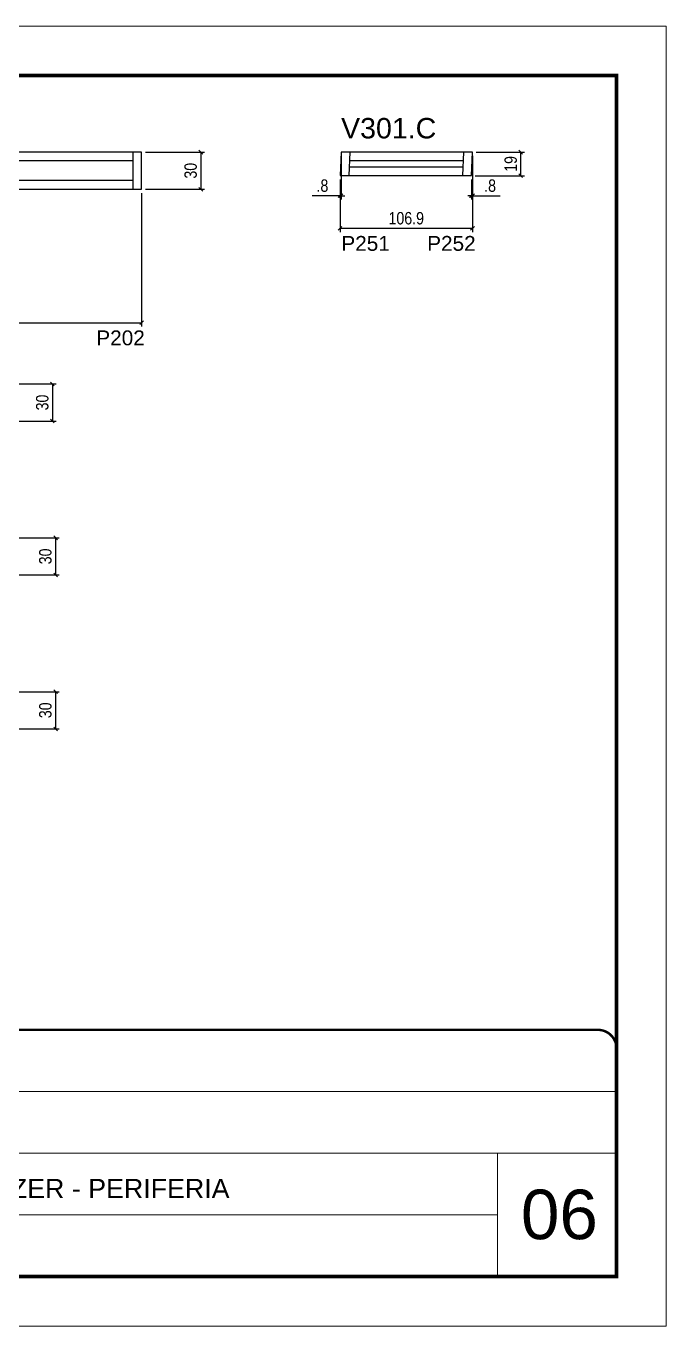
# Model space of a CAD drawing. Extents: x 3245 to 12416, y 917 to 10295.
# Drawn here: x 5812 to 6329, y 7809 to 8859 of the extents above; entities that cross this region are included whole.
import ezdxf

# ---------------------------------------------------------------- set-up
doc = ezdxf.new("R2010")
doc.units = 0
doc.linetypes.add('CONTINUO', pattern=[0])
doc.linetypes.add('DASHED', pattern=[0.75, 0.5, -0.25])
for name, color, linetype in [('5', 5, 'Continuous'), ('COTA', 241, 'Continuous'), ('NOMENCLATURA', 7, 'Continuous'), ('Painéis', 200, 'Continuous'), ('SARR_2.2x7', 40, 'Continuous')]:
    doc.layers.add(name, color=color, linetype=linetype)
for name, color, linetype, lineweight in [('CARIMBO', 255, 'Continuous', 9), ('Folhas', 255, 'Continuous', 9), ('SARRAFO DE PRESSAO', 251, 'DASHED', 9)]:
    doc.layers.add(name, color=color, linetype=linetype, lineweight=lineweight)
doc.styles.add('ARIAL', font='arial.ttf')
doc.styles.add('COTA TECNICA', font='techl___.ttf', dxfattribs={"height": 10})
doc.styles.get("Standard").update_dxf_attribs({"font": 'arial.ttf'})
doc.dimstyles.new('PAINEL', dxfattribs={"dimtxt": 10, "dimasz": 3, "dimexe": 3, "dimexo": 3, "dimgap": 3, "dimtad": 1, "dimdec": 1, "dimzin": 12, "dimdsep": 46, "dimtxsty": 'COTA TECNICA', "dimblk1": 'OBLIQUE', "dimblk2": 'OBLIQUE', "dimsah": 1, "dimcen": 0.9, "dimclrd": 4, "dimclre": 4, "dimclrt": 240, "dimadec": 1, "dimazin": 3, "dimtfac": 1, "dimtdec": 1, "dimtmove": 0, "dimatfit": 3, "dimfxl": 1, "dimtolj": 1, "dimtzin": 12, "dimarcsym": 0})

# ---------------------------------------------------------------- blocks, each defined once
blk = doc.blocks.new('9999999999')
at = {"color": 30, "linetype": 'CONTINUO'}
for p, q in [((98564.6, 34379.6), (99584, 34379.6)), ((98564.6, 34329.8), (99488, 34329.8)), ((99584, 34329.8), (99488, 34329.8)), ((99488, 34329.8), (99488, 34230.2)), ((98564.6, 34280), (99488, 34280))]:
    blk.add_line(p, q, dxfattribs=at)
at = {"color": 30, "linetype": 'CONTINUO', "const_width": 2}
blk.add_lwpolyline([(99584, 34230.2), (99584, 34414.4, 0.414214), (99569, 34429.4), (98229, 34429.4, 0.414214), (98214, 34414.4), (98214, 34245.2, 0.414214), (98229, 34230.2), (99584, 34230.2)], format="xyb", dxfattribs=at)
at = {"layer": 'Folhas'}
blk.add_lwpolyline([(98139, 34190.2), (99624, 34190.2), (99624, 35240.2), (98139, 35240.2)], close=True, dxfattribs=at)
at = {"layer": 'Folhas', "color": 30, "const_width": 3}
blk.add_lwpolyline([(98214, 34230.2), (99584, 34230.2), (99584, 35200.2), (98214, 35200.2)], close=True, dxfattribs=at)
at = {"color": 7, "linetype": 'Continuous', "ltscale": 5, "style": 'ARIAL'}
blk.add_text('BUSINESS CENTER E LAZER - PERIFERIA', height=15.483, dxfattribs=at).set_placement((98837.7, 34293.5))
blk = doc.blocks.new('_Oblique')
at = {"color": 0, "linetype": 'ByBlock', "lineweight": -2}
blk.add_line((-0.5, -0.5), (0.5, 0.5), dxfattribs=at)
blk = doc.blocks.new('*D703')
at = {"color": 4, "lineweight": -2, "transparency": 16777216}
for p, q in [((5661.4, 8723.8), (5661.4, 8616)), ((5905.4, 8723.8), (5905.4, 8616)), ((5661.4, 8619), (5905.4, 8619))]:
    blk.add_line(p, q, dxfattribs=at)
at = {"layer": 'Defpoints', "color": 0, "transparency": 16777216}
for p in [(5661.4, 8726.8), (5905.4, 8726.8), (5905.4, 8619)]:
    blk.add_point(p, dxfattribs=at)
at = {"color": 4, "lineweight": -2, "transparency": 16777216, "xscale": 3, "yscale": 3, "zscale": 3, "rotation": 180}
blk.add_blockref('_Oblique', (5661.4, 8619), dxfattribs=at)
at = {"color": 4, "lineweight": -2, "transparency": 16777216, "xscale": 3, "yscale": 3, "zscale": 3}
blk.add_blockref('_Oblique', (5905.4, 8619), dxfattribs=at)
at = {"color": 240, "transparency": 16777216, "insert": (5783.4, 8627.1), "char_height": 10, "attachment_point": 5, "style": 'COTA TECNICA'}
blk.add_mtext('\\A1;244', dxfattribs=at)
blk = doc.blocks.new('*D709')
at = {"layer": 'COTA', "color": 4, "lineweight": -2, "transparency": 16777216}
for p, q in [((5908.4, 8756.8), (5956.2, 8756.8)), ((5953.2, 8756.8), (5953.2, 8726.8)), ((5908.4, 8726.8), (5956.2, 8726.8))]:
    blk.add_line(p, q, dxfattribs=at)
at = {"layer": 'Defpoints', "color": 0, "transparency": 16777216}
for p in [(5905.4, 8756.8), (5905.4, 8726.8), (5953.2, 8726.8)]:
    blk.add_point(p, dxfattribs=at)
at = {"layer": 'COTA', "color": 4, "lineweight": -2, "transparency": 16777216, "xscale": 3, "yscale": 3, "zscale": 3}
for p, rotation in [((5953.2, 8756.8), 90), ((5953.2, 8726.8), 270)]:
    blk.add_blockref('_Oblique', p, dxfattribs=dict(at, rotation=rotation))
at = {"layer": 'COTA', "color": 240, "transparency": 16777216, "insert": (5945, 8741.8), "char_height": 10, "attachment_point": 5, "rotation": 90, "style": 'COTA TECNICA'}
blk.add_mtext('\\A1;30', dxfattribs=at)
blk = doc.blocks.new('*D713')
at = {"layer": 'COTA', "color": 4, "lineweight": -2, "transparency": 16777216}
for p, q in [((5796.2, 8569.6), (5836.4, 8569.6)), ((5833.4, 8569.6), (5833.4, 8539.6)), ((5796.2, 8539.6), (5836.4, 8539.6))]:
    blk.add_line(p, q, dxfattribs=at)
at = {"layer": 'Defpoints', "color": 0, "transparency": 16777216}
for p in [(5793.2, 8569.6), (5793.2, 8539.6), (5833.4, 8539.6)]:
    blk.add_point(p, dxfattribs=at)
at = {"layer": 'COTA', "color": 4, "lineweight": -2, "transparency": 16777216, "xscale": 3, "yscale": 3, "zscale": 3}
for p, rotation in [((5833.4, 8569.6), 90), ((5833.4, 8539.6), 270)]:
    blk.add_blockref('_Oblique', p, dxfattribs=dict(at, rotation=rotation))
at = {"layer": 'COTA', "color": 240, "transparency": 16777216, "insert": (5825.2, 8554.6), "char_height": 10, "attachment_point": 5, "rotation": 90, "style": 'COTA TECNICA'}
blk.add_mtext('\\A1;30', dxfattribs=at)
blk = doc.blocks.new('*D716')
at = {"layer": 'COTA', "color": 4, "lineweight": -2, "transparency": 16777216}
for p, q in [((5798.7, 8445.3), (5838.9, 8445.3)), ((5835.9, 8445.3), (5835.9, 8415.3)), ((5798.7, 8415.3), (5838.9, 8415.3))]:
    blk.add_line(p, q, dxfattribs=at)
at = {"layer": 'Defpoints', "color": 0, "transparency": 16777216}
for p in [(5795.7, 8445.3), (5795.7, 8415.3), (5835.9, 8415.3)]:
    blk.add_point(p, dxfattribs=at)
at = {"layer": 'COTA', "color": 4, "lineweight": -2, "transparency": 16777216, "xscale": 3, "yscale": 3, "zscale": 3}
for p, rotation in [((5835.9, 8445.3), 90), ((5835.9, 8415.3), 270)]:
    blk.add_blockref('_Oblique', p, dxfattribs=dict(at, rotation=rotation))
at = {"layer": 'COTA', "color": 240, "transparency": 16777216, "insert": (5827.7, 8430.3), "char_height": 10, "attachment_point": 5, "rotation": 90, "style": 'COTA TECNICA'}
blk.add_mtext('\\A1;30', dxfattribs=at)
blk = doc.blocks.new('*D723')
at = {"layer": 'COTA', "color": 4, "lineweight": -2, "transparency": 16777216}
for p, q in [((5798.7, 8321), (5838.9, 8321)), ((5835.9, 8321), (5835.9, 8291)), ((5798.7, 8291), (5838.9, 8291))]:
    blk.add_line(p, q, dxfattribs=at)
at = {"layer": 'Defpoints', "color": 0, "transparency": 16777216}
for p in [(5795.7, 8321), (5795.7, 8291), (5835.9, 8291)]:
    blk.add_point(p, dxfattribs=at)
at = {"layer": 'COTA', "color": 4, "lineweight": -2, "transparency": 16777216, "xscale": 3, "yscale": 3, "zscale": 3}
for p, rotation in [((5835.9, 8321), 90), ((5835.9, 8291), 270)]:
    blk.add_blockref('_Oblique', p, dxfattribs=dict(at, rotation=rotation))
at = {"layer": 'COTA', "color": 240, "transparency": 16777216, "insert": (5827.7, 8306), "char_height": 10, "attachment_point": 5, "rotation": 90, "style": 'COTA TECNICA'}
blk.add_mtext('\\A1;30', dxfattribs=at)
blk = doc.blocks.new('*D731')
at = {"layer": 'COTA', "color": 4, "lineweight": -2, "transparency": 16777216}
for p, q in [((6172.6, 8753.8), (6172.6, 8692.3)), ((6065.6, 8734.8), (6065.6, 8692.3)), ((6065.6, 8695.3), (6172.6, 8695.3))]:
    blk.add_line(p, q, dxfattribs=at)
at = {"layer": 'Defpoints', "color": 0, "transparency": 16777216}
for p in [(6172.6, 8756.8), (6065.6, 8737.8), (6172.6, 8695.3)]:
    blk.add_point(p, dxfattribs=at)
at = {"layer": 'COTA', "color": 4, "lineweight": -2, "transparency": 16777216, "xscale": 3, "yscale": 3, "zscale": 3, "rotation": 180}
blk.add_blockref('_Oblique', (6065.6, 8695.3), dxfattribs=at)
at = {"layer": 'COTA', "color": 4, "lineweight": -2, "transparency": 16777216, "xscale": 3, "yscale": 3, "zscale": 3}
blk.add_blockref('_Oblique', (6172.6, 8695.3), dxfattribs=at)
at = {"layer": 'COTA', "color": 240, "transparency": 16777216, "insert": (6119.1, 8703.4), "char_height": 10, "attachment_point": 5, "style": 'COTA TECNICA'}
blk.add_mtext('\\A1;106.9', dxfattribs=at)
blk = doc.blocks.new('*D732')
at = {"layer": 'COTA', "color": 4, "lineweight": -2, "transparency": 16777216}
for p, q in [((6066.5, 8753.8), (6066.5, 8718.6)), ((6065.6, 8734.8), (6065.6, 8718.6)), ((6065.6, 8721.6), (6043.2, 8721.6)), ((6066.5, 8721.6), (6065.6, 8721.6)), ((6066.5, 8721.6), (6069.5, 8721.6))]:
    blk.add_line(p, q, dxfattribs=at)
at = {"layer": 'Defpoints', "color": 0, "transparency": 16777216}
for p in [(6066.5, 8756.8), (6065.6, 8737.8), (6065.6, 8721.6)]:
    blk.add_point(p, dxfattribs=at)
at = {"layer": 'COTA', "color": 4, "lineweight": -2, "transparency": 16777216, "xscale": 3, "yscale": 3, "zscale": 3}
blk.add_blockref('_Oblique', (6065.6, 8721.6), dxfattribs=at)
at = {"layer": 'COTA', "color": 4, "lineweight": -2, "transparency": 16777216, "xscale": 3, "yscale": 3, "zscale": 3, "rotation": 180}
blk.add_blockref('_Oblique', (6066.5, 8721.6), dxfattribs=at)
at = {"layer": 'COTA', "color": 240, "transparency": 16777216, "insert": (6051.4, 8729.7), "char_height": 10, "attachment_point": 5, "style": 'COTA TECNICA'}
blk.add_mtext('\\A1;.8', dxfattribs=at)
blk = doc.blocks.new('*D733')
at = {"layer": 'COTA', "color": 4, "lineweight": -2, "transparency": 16777216}
for p, q in [((6172.6, 8753.8), (6172.6, 8718.6)), ((6171.7, 8734.8), (6171.7, 8718.6)), ((6171.7, 8721.6), (6168.7, 8721.6)), ((6171.7, 8721.6), (6172.6, 8721.6)), ((6172.6, 8721.6), (6195, 8721.6))]:
    blk.add_line(p, q, dxfattribs=at)
at = {"layer": 'Defpoints', "color": 0, "transparency": 16777216}
for p in [(6172.6, 8756.8), (6171.7, 8737.8), (6172.6, 8721.6)]:
    blk.add_point(p, dxfattribs=at)
at = {"layer": 'COTA', "color": 4, "lineweight": -2, "transparency": 16777216, "xscale": 3, "yscale": 3, "zscale": 3}
blk.add_blockref('_Oblique', (6171.7, 8721.6), dxfattribs=at)
at = {"layer": 'COTA', "color": 4, "lineweight": -2, "transparency": 16777216, "xscale": 3, "yscale": 3, "zscale": 3, "rotation": 180}
blk.add_blockref('_Oblique', (6172.6, 8721.6), dxfattribs=at)
at = {"layer": 'COTA', "color": 240, "transparency": 16777216, "insert": (6186.8, 8729.7), "char_height": 10, "attachment_point": 5, "style": 'COTA TECNICA'}
blk.add_mtext('\\A1;.8', dxfattribs=at)
blk = doc.blocks.new('*D734')
at = {"layer": 'COTA', "color": 4, "lineweight": -2, "transparency": 16777216}
for p, q in [((6175.6, 8756.8), (6214.6, 8756.8)), ((6211.6, 8737.8), (6211.6, 8756.8)), ((6174.7, 8737.8), (6214.6, 8737.8))]:
    blk.add_line(p, q, dxfattribs=at)
at = {"layer": 'Defpoints', "color": 0, "transparency": 16777216}
for p in [(6172.6, 8756.8), (6211.6, 8756.8), (6171.7, 8737.8)]:
    blk.add_point(p, dxfattribs=at)
at = {"layer": 'COTA', "color": 4, "lineweight": -2, "transparency": 16777216, "xscale": 3, "yscale": 3, "zscale": 3}
for p, rotation in [((6211.6, 8756.8), 90), ((6211.6, 8737.8), 270)]:
    blk.add_blockref('_Oblique', p, dxfattribs=dict(at, rotation=rotation))
at = {"layer": 'COTA', "color": 240, "transparency": 16777216, "insert": (6203.5, 8747.3), "char_height": 10, "attachment_point": 5, "rotation": 90, "style": 'COTA TECNICA'}
blk.add_mtext('\\A1;19', dxfattribs=at)

msp = doc.modelspace()

# ---------------------------------------------------------------- linework, layer by layer
at = {"layer": 'Painéis', "linetype": 'Continuous'}
for p, q in [((5905.39, 8756.84), (5122.21, 8756.84)), ((5905.39, 8726.84), (5905.39, 8756.84)), ((6066.47, 8756.84), (6065.64, 8737.84)), ((6172.56, 8756.84), (6066.47, 8756.84)), ((6171.74, 8737.84), (6172.56, 8756.84)), ((6065.64, 8737.84), (6171.74, 8737.84)), ((5141.24, 8726.84), (5905.39, 8726.84))]:
    msp.add_line(p, q, dxfattribs=at)
at = {"layer": 'SARR_2.2x7', "linetype": 'Continuous'}
for p, q in [((5898.39, 8749.84), (5661.39, 8749.84)), ((5898.39, 8756.84), (5898.39, 8726.84)), ((6073.47, 8756.84), (6072.65, 8737.84)), ((6165.26, 8749.84), (6073.17, 8749.84)), ((6164.74, 8737.84), (6165.56, 8756.84)), ((6072.95, 8744.84), (6165.04, 8744.84)), ((5898.39, 8733.84), (5661.39, 8733.84))]:
    msp.add_line(p, q, dxfattribs=at)

# ---------------------------------------------------------------- block references
at = {"layer": 'SARRAFO DE PRESSAO', "color": 6, "linetype": 'ByBlock'}
msp.add_blockref('9999999999', (-93295.13, -26381.5), dxfattribs=at)

# ---------------------------------------------------------------- texts
at = {"layer": '5', "linetype": 'Continuous'}
for s, p in [('P251', (6066.7, 8677.11)), ('P252', (6135.99, 8677.11)), ('P202', (5868.81, 8600.82))]:
    msp.add_text(s, height=12, rotation=0.00004, dxfattribs=at).set_placement(p)
at = {"layer": 'CARIMBO', "style": 'ARIAL'}
msp.add_text('06', height=40, dxfattribs=at).set_placement((6211.7, 7878.85))
at = {"layer": 'NOMENCLATURA', "linetype": 'Continuous'}
msp.add_text('V301.C', height=16.5, dxfattribs=at).set_placement((6066.47, 8767.91))

# ---------------------------------------------------------------- dimensions: what is measured, and where the dimension line sits
dim = msp.add_linear_dim(base=(5905.39, 8619.02), p1=(5661.39, 8726.84), p2=(5905.39, 8726.84), dimstyle='PAINEL', override={"dimtmove": 1})
dim.commit()
dim.dimension.update_dxf_attribs({"geometry": '*D703', "text_midpoint": (5783.39, 8627.1)})
at = {"layer": 'COTA'}
for base, p1, p2, picture, middle in [((5953.21, 8726.84), (5905.39, 8756.84), (5905.39, 8726.84), '*D709', (5944.99, 8741.84)), ((6211.58, 8756.84), (6171.74, 8737.84), (6172.56, 8756.84), '*D734', (6203.49, 8747.34)), ((5833.39, 8539.59), (5793.19, 8569.59), (5793.19, 8539.59), '*D713', (5825.17, 8554.59)), ((5835.89, 8415.28), (5795.69, 8445.28), (5795.69, 8415.28), '*D716', (5827.67, 8430.28)), ((5835.89, 8290.98), (5795.69, 8320.98), (5795.69, 8290.98), '*D723', (5827.67, 8305.98))]:
    dim = msp.add_linear_dim(base=base, p1=p1, p2=p2, angle=90, dimstyle='PAINEL', dxfattribs=at)
    dim.commit()
    dim.dimension.update_dxf_attribs({"geometry": picture, "text_midpoint": middle})
for base, p1, p2, picture, middle in [((6065.64, 8721.63), (6066.47, 8756.84), (6065.64, 8737.84), '*D732', (6051.43, 8729.72)), ((6172.56, 8695.31), (6065.64, 8737.84), (6172.56, 8756.84), '*D731', (6119.1, 8703.45)), ((6172.56, 8721.63), (6171.74, 8737.84), (6172.56, 8756.84), '*D733', (6186.78, 8729.72))]:
    dim = msp.add_linear_dim(base=base, p1=p1, p2=p2, dimstyle='PAINEL', dxfattribs=at)
    dim.commit()
    dim.dimension.update_dxf_attribs({"geometry": picture, "text_midpoint": middle})

doc.saveas('drawing.dxf')
